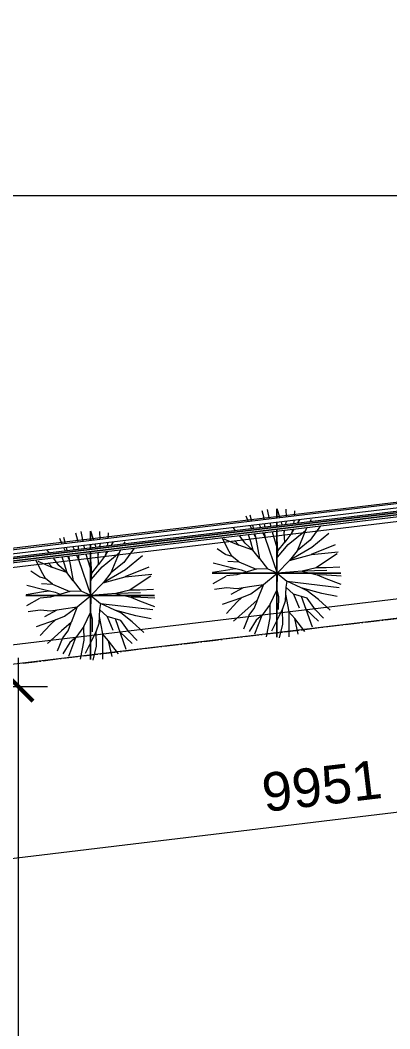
# Model space of a CAD drawing. Header units: millimetres. Extents: x -20215 to 101892, y -17414 to 45470.
# Drawn here: x 43019 to 46850, y 11275 to 21738 of the extents above; entities that cross this region are included whole.
import ezdxf

# ---------------------------------------------------------------- set-up
doc = ezdxf.new("R2010")
doc.units = ezdxf.units.MM
doc.linetypes.add('Grid Line', pattern=[4.2, 3, -0.6, 0, -0.6])
for name, color, linetype, lineweight in [('DIM', 1, 'Continuous', 5), ('G-ANNO-SYMB', 111, 'Continuous', 5), ('G-IMPT', 8, 'Continuous', 5), ('L-SITE', 91, 'Continuous', 5), ('NET THAY 1', 41, 'Continuous', 5), ('NET THAY 2', 55, 'Continuous', 5), ('NET-THAY', 2, 'Continuous', 9), ('TRUC', 225, 'Continuous', 5)]:
    doc.layers.add(name, color=color, linetype=linetype, lineweight=lineweight)
doc.styles.add('TA1', font='arial_0.ttf')
doc.dimstyles.new('D_200_KTx2', dxfattribs={"dimtxt": 400, "dimasz": 300, "dimexe": 300, "dimexo": 300, "dimgap": 160, "dimtad": 1, "dimdec": 0, "dimzin": 9, "dimtxsty": 'TA1', "dimblk": 'ARCHTICK', "dimcen": 1, "dimdle": 300, "dimclrd": 256, "dimclre": 256, "dimclrt": 7, "dimadec": 0, "dimazin": 0, "dimtfac": 1, "dimtdec": 0, "dimtix": 1, "dimtmove": 1, "dimatfit": 3, "dimldrblk": 'ARCHTICK', "dimfxl": 0, "dimtolj": 1, "dimtzin": 0, "dimlwd": -1, "dimlwe": -1, "dimarcsym": 0})

# ---------------------------------------------------------------- blocks, each defined once
blk = doc.blocks.new('Railing - NBS_RailInfillPnl_Post-1648199-MẶT BẰNG TẦNG 4')
at = {"layer": 'NET THAY 2'}
for p, q in [((-13, -5), (-13, 5)), ((13, 5), (13, -5))]:
    blk.add_line(p, q, dxfattribs=at)
blk = doc.blocks.new('Railing - Railing-1506754-MẶT BẰNG TẦNG 4')
at = {"layer": 'NET THAY 1'}
for p, q in [((41001, 15878), (58462, 17970)), ((41001, 15938), (47388, 16703))]:
    blk.add_line(p, q, dxfattribs=at)
at = {"rotation": 276.832148128772}
for p in [(46673, 16588), (44713, 16353)]:
    blk.add_blockref('Railing - NBS_RailInfillPnl_Post-1648199-MẶT BẰNG TẦNG 4', p, dxfattribs=at)
blk = doc.blocks.new('Top Rail Type - Top Rail_Internal_-1506755-MẶT BẰNG TẦNG 4')
at = {"layer": 'NET THAY 1'}
for p, q in [((41001, 15919), (58417, 18005)), ((41001, 15897), (58441, 17987))]:
    blk.add_line(p, q, dxfattribs=at)
blk = doc.blocks.new('Top Rail Type - Top Rail_Internal_-V6-MẶT BẰNG TẦNG 4')
at = {"layer": 'NET THAY 1'}
for p, q in [((58417, 18005), (41001, 15919)), ((58441, 17987), (41001, 15897))]:
    blk.add_line(p, q, dxfattribs=at)
blk = doc.blocks.new('Handrail Type - Handrail_Internal_-V7-MẶT BẰNG TẦNG 4')
at = {"layer": 'NET THAY 1'}
for p, q in [((58315, 18086), (41001, 16011)), ((58362, 18049), (41001, 15968))]:
    blk.add_line(p, q, dxfattribs=at)
blk = doc.blocks.new('CAY XANH 1 - new block_dwg_110_植栽_中_高木 - 落葉1_φ4000_H5500-1445069-IDEA-4th Storey - Detail-V106-MẶT BẰNG TẦNG 4')
at = {"layer": 'G-IMPT'}
for p, q in [((-306, 1976), (-243, 1670)), ((-5, 2000), (87, 1709)), ((294, 1734), (285, 1980)), ((541, 1934), (530, 1763)), ((-883, 1593), (-958, 1760)), ((-838, 1808), (-788, 1605)), ((-615, 1645), (-606, 1626)), ((-10, 1480), (-10, 1571)), ((125, 1587), (153, 1500)), ((277, 1515), (297, 1607)), ((642, 1558), (706, 1656)), ((796, 1795), (813, 1820)), ((1033, 1605), (1065, 1665)), ((-1289, 1327), (-1355, 1409)), ((-791, 1387), (-829, 1472)), ((-757, 1481), (-736, 1393)), ((-553, 1505), (-515, 1420)), ((-383, 1255), (-379, 1110)), ((-217, 1546), (-199, 1458)), ((879, 1317), (625, 696)), ((-667, 1111), (-714, 1216)), ((-1850, 759), (-1578, 578)), ((1796, 880), (1057, 580)), ((-1570, 578), (-1398, 529)), ((1855, 599), (1188, 159)), ((-2000, 33), (-1462, 119)), ((-1453, 121), (-1278, 144)), ((-1975, -315), (-1571, -88)), ((1923, -449), (303, -262)), ((1984, -88), (1545, -58)), ((-1423, -653), (-1041, -445)), ((1097, -1672), (762, -724)), ((1278, -1483), (902, -1122)), ((-1024, -1718), (-864, -1308)), ((855, -1808), (552, -1405))]:
    blk.add_line(p, q, dxfattribs=at)
at = {"layer": 'G-IMPT', "flags": 128}
for points in [[(-472, 1941), (-408, 1715), (-403, 1651)], [(521, 1634), (518, 1586), (511, 1543)], [(-393, 1525), (-389, 1474), (-388, 1435)], [(-154, 1283), (30, 691), (242, 956)], [(1939, 182), (1516, 167), (1206, 162), (773, 64), (0, 0), (-10, 303), (30, 691), (-10, 1257), (-10, 1300)], [(1346, 1463), (1021, 1024), (625, 696), (384, 396), (0, 0), (305, -251), (268, -432)], [(10, 497), (348, 890), (879, 1317), (930, 1413)], [(207, 1326), (224, 1272), (237, 1330)], [(459, 1252), (242, 956), (224, 1272)], [(478, 1357), (459, 1252), (526, 1364)], [(-1522, 376), (-1182, 348), (-1399, 530), (-1482, 672), (-1685, 1077)], [(-1640, 1059), (-1182, 862), (-1319, 1008)], [(-891, 1195), (-819, 978), (-743, 713), (-1182, 862)], [(-693, 1218), (-670, 1129), (-546, 458), (-743, 713), (-989, 932), (-1147, 1149), (-1157, 1163)], [(-440, 1249), (-379, 1110), (0, 0), (-295, 133)], [(1602, 1227), (1074, 790), (384, 396), (1064, 582), (1374, 607), (1887, 662)], [(-1974, 319), (-1451, 187), (-1104, 101), (-945, 37)], [(-1182, 348), (-645, 125), (-1245, -52), (-1564, -80)], [(-546, 458), (-295, 133), (-645, 125)], [(-1683, -957), (-1092, -755), (-807, -637), (-423, -352), (0, 0), (-5, -527)], [(1538, 78), (773, 64), (1241, -50)], [(1865, -721), (1389, -632), (743, -453), (305, -251)], [(1534, -57), (1241, -50), (1512, -168), (1971, -338)], [(-1938, -494), (-1560, -440), (-1235, -475), (-846, -416), (-423, -352), (-610, -834), (-905, -1095), (-1342, -1483)], [(-217, -960), (-5, -527), (44, -720), (39, -1126)], [(508, -651), (268, -432), (248, -870), (165, -1101)], [(1640, -1145), (1284, -817), (935, -541), (743, -453)], [(-1567, -1243), (-1244, -895), (-1077, -745)], [(-867, -1310), (-703, -1095), (-608, -832)], [(258, -651), (365, -1191), (365, -1967)], [(1438, -1391), (1191, -1135), (931, -773), (508, -651), (685, -1070)], [(-321, -1974), (-207, -1385), (-217, -960), (-458, -1297)], [(76, -1999), (175, -1573), (165, -1101), (52, -1342), (-170, -1795)], [(659, -1888), (552, -1405), (365, -1191)], [(-682, -1880), (-458, -1297), (-645, -1459), (-866, -1803)]]:
    blk.add_lwpolyline(points, dxfattribs=at)
blk = doc.blocks.new('CAY XANH 1 - new block_dwg-V107-MẶT BẰNG TẦNG 4')
at = {"xscale": 0.5, "yscale": 0.5, "zscale": 0.5}
blk.add_blockref('CAY XANH 1 - new block_dwg_110_植栽_中_高木 - 落葉1_φ4000_H5500-1445069-IDEA-4th Storey - Detail-V106-MẶT BẰNG TẦNG 4', (-494874, 495980), dxfattribs=at)
blk = doc.blocks.new('CAY XANH 1 - CAY XANH_dwg-1404436-MẶT BẰNG TẦNG 4')
at = {"layer": 'G-IMPT'}
for p, q in [((28746.5, 0), (28733, 0)), ((28788.3, 0), (28770.7, 0)), ((28931.4, 0), (28921.9, 0)), ((29155.3, 0), (29164.1, 0))]:
    blk.add_line(p, q, dxfattribs=at)
at = {"layer": 'G-IMPT', "flags": 128}
for points in [[(28694.1, 0), (28684.6, 0), (28661.3, 0), (28659.4, 0), (28644, 0), (28634.5, 0), (28611.2, 0), (28603.7, 0), (28594.2, 0), (28603.7, 0), (28609.6, 0), (28592.2, 0), (28570.9, 0), (28578.4, 0), (28603.7, 0), (28662, 0), (28642.6, 0), (28600.1, 0), (28579.1, 0), (28609.9, 0), (28604, 0), (28575.2, 0), (28563.7, 0), (28584.7, 0), (28609.9, 0), (28613.8, 0), (28600.1, 0), (28611.8, 0), (28638.7, 0), (28677.6, 0), (28708.4, 0), (28713.9, 0), (28725.7, 0), (28715.9, 0), (28712.3, 0), (28702.5, 0), (28691, 0), (28706.4, 0), (28731.3, 0), (28735.2, 0), (28750.6, 0), (28756.5, 0), (28781.4, 0), (28806.3, 0), (28821.7, 0), (28833.5, 0), (28837.1, 0), (28862.3, 0), (28883.3, 0), (28898.7, 0), (28916, 0), (28931.4, 0)], [(28647.5, 0), (28660.7, 0), (28678.3, 0), (28673.9, 0), (28669.5, 0), (28647.5, 0)], [(29039.2, 0), (29014.3, 0), (28989.4, 0), (28974, 0), (28975.7, 0), (28958.6, 0), (28943.2, 0), (28925.9, 0), (28918, 0), (28931.4, 0), (28920, 0), (28895.1, 0), (28877.7, 0), (28821.5, 0), (28814, 0), (28794.6, 0), (28769.7, 0), (28707.5, 0), (28715.4, 0), (28722.9, 0), (28717.3, 0), (28707.5, 0), (28702, 0), (28694.1, 0)], [(28752.4, 0), (28737, 0), (28715.7, 0)], [(28715.7, 0), (28725.2, 0), (28721.6, 0), (28735, 0), (28740.6, 0), (28746.5, 0), (28765.8, 0), (28752.4, 0)], [(28733, 0), (28738.9, 0), (28756, 0), (28765.8, 0), (28771.4, 0), (28775.3, 0), (28781.2, 0), (28788.7, 0), (28792.7, 0), (28732.7, 0)], [(28732.7, 0), (28740.3, 0), (28815.9, 0), (28825.4, 0), (28881.6, 0), (28895.1, 0), (28898.7, 0), (28889.2, 0), (28895.1, 0), (28904.6, 0), (28921.9, 0), (28927.8, 0)], [(28763.8, 0), (28748.4, 0), (28746.5, 0)], [(28785.1, 0), (28788.7, 0), (28790.7, 0), (28785.1, 0), (28763.8, 0)], [(28770.7, 0), (28768.5, 0), (28779.5, 0), (28788.3, 0)], [(28817.6, 0), (28796.6, 0), (28785.1, 0)], [(28921.9, 0), (28908.5, 0), (28910.5, 0), (28893.1, 0), (28898.7, 0), (28893.1, 0), (28867.9, 0), (28812, 0)], [(28812, 0), (28823.5, 0), (28817.6, 0)], [(28927.8, 0), (28939.3, 0), (28941.3, 0), (28946.8, 0), (28956.7, 0), (28933.4, 0), (28921.9, 0), (28931.4, 0), (28946.8, 0), (28962.2, 0), (28970.1, 0), (28981.6, 0), (28995, 0)], [(29091.3, 0), (29110.6, 0), (29116.2, 0), (29106.7, 0), (29089.3, 0), (29081.8, 0), (29072, 0), (29058.5, 0), (29037.2, 0), (29033.6, 0), (29018.2, 0), (29008.4, 0), (29002.8, 0), (28997, 0), (28983.5, 0), (28966.2, 0), (28958.6, 0), (28956.7, 0), (28939.3, 0), (28921.9, 0)], [(28921.9, 0), (28931.4, 0), (28933.4, 0), (28943.2, 0), (28956.7, 0), (28954.7, 0), (28958.6, 0), (28975.7, 0), (28981.6, 0), (28987.5, 0), (29004.8, 0), (29037.2, 0), (29047.1, 0), (29053, 0), (29041.2, 0), (29043.1, 0), (29051, 0), (29068.4, 0)], [(28995, 0), (29010.4, 0), (29025.8, 0), (29020.2, 0), (29006.5, 0)], [(29006.5, 0), (29025.8, 0), (29029.7, 0), (29018.2, 0), (29025.8, 0), (29045.1, 0), (29053, 0), (29062.5, 0), (29070, 0), (29083.8, 0), (29108.7, 0), (29114.5, 0)], [(29312.7, 0), (29293.4, 0), (29302.9, 0), (29316.3, 0), (29320.3, 0), (29302.9, 0), (29285.5, 0), (29262.6, 0), (29270.1, 0), (29304.9, 0), (29312.7, 0), (29304.9, 0), (29297.3, 0), (29281.9, 0), (29327.3, 0), (29348.6, 0), (29330.1, 0), (29343.5, 0), (29390.9, 0), (29381.4, 0), (29362, 0), (29366, 0), (29373.5, 0), (29352.5, 0), (29344.7, 0), (29331.2, 0), (29311.9, 0), (29298.5, 0), (29229.9, 0), (29212.5, 0), (29205, 0), (29176.1, 0), (29168.3, 0), (29150.9, 0), (29145.3, 0), (29160.7, 0), (29174.2, 0), (29170.2, 0), (29152.9, 0), (29145.3, 0), (29102.8, 0), (29106.7, 0), (29070, 0), (29043.1, 0), (29037.2, 0)], [(29037.2, 0), (29058.5, 0), (29072, 0), (29087.4, 0), (29099.2, 0), (29089.3, 0), (29075.9, 0), (29068.4, 0), (29104.7, 0), (29116.2, 0)], [(29116.2, 0), (29091.3, 0), (29083.8, 0), (29070, 0), (29049, 0), (29039.2, 0)], [(29068.4, 0), (29056.6, 0), (29060.5, 0), (29112.3, 0), (29147, 0), (29158.4, 0), (29135.5, 0), (29131.6, 0), (29147, 0), (29162.4, 0), (29169.9, 0), (29187.3, 0), (29195.1, 0), (29222, 0), (29233.5, 0), (29256.7, 0), (29210.9, 0), (29220.4, 0), (29208.6, 0), (29224, 0), (29237.7, 0), (29247.2, 0), (29260.6, 0), (29268.5, 0), (29283.9, 0), (29299.3, 0), (29312.7, 0)], [(29114.5, 0), (29100.8, 0), (29091.3, 0)], [(29160.7, 0), (29147, 0), (29133.5, 0), (29139.4, 0), (29162.4, 0), (29170.2, 0), (29154.8, 0)], [(29164.1, 0), (29172.9, 0), (29179.5, 0), (29192.7, 0), (29186.1, 0), (29150.9, 0), (29144.3, 0), (29137.8, 0), (29144.3, 0), (29155.3, 0)], [(29154.8, 0), (29162.4, 0), (29181.7, 0), (29191.5, 0), (29185.6, 0), (29212.5, 0), (29224, 0), (29205, 0), (29199.1, 0), (29177.8, 0), (29179.7, 0)], [(29179.7, 0), (29174.2, 0), (29160.7, 0)], [(29221.3, 0), (29199.3, 0), (29186.1, 0), (29199.3, 0)], [(29199.3, 0), (29210.3, 0), (29230.1, 0), (29241.1, 0), (29283.4, 0), (29301, 0), (29296.6, 0), (29238.9, 0), (29241.1, 0), (29225.7, 0), (29221.3, 0)]]:
    blk.add_lwpolyline(points, dxfattribs=at)
for points in [[(28645.7, 0), (28641.3, 0), (28706.9, 0), (28676.5, 0), (28672.1, 0), (28685.3, 0), (28676.5, 0)], [(28690.8, 0), (28669.5, 0), (28662, 0), (28675.4, 0), (28681, 0), (28698.3, 0), (28700.3, 0)], [(28737.7, 0), (28750.9, 0), (28759.7, 0), (28755.3, 0), (28737.7, 0), (28711.3, 0), (28700.3, 0), (28698.1, 0), (28715.7, 0), (28717.9, 0), (28722.3, 0), (28739.9, 0)], [(28785.9, 0), (28783.7, 0), (28768.3, 0), (28757.3, 0), (28752.9, 0), (28748.5, 0), (28768.3, 0), (28777.1, 0)], [(28904.6, 0), (28915.6, 0), (28871.6, 0), (28805.9, 0), (28810.3, 0), (28803.7, 0), (28873.8, 0), (28882.6, 0)], [(28871.6, 0), (28858.4, 0), (28851.8, 0), (28862.8, 0)], [(28898, 0), (28909, 0), (28928.8, 0), (28931, 0), (28935.4, 0), (28942, 0), (28931, 0), (28909, 0), (28880.4, 0)], [(28926.6, 0), (28942, 0), (28957.4, 0), (28950.8, 0), (28975, 0), (28957.4, 0), (28948.6, 0), (28915.6, 0)], [(28970.6, 0), (28975, 0), (28957.4, 0), (28942, 0), (28955.2, 0), (28950.8, 0)], [(29036.6, 0), (29043.2, 0), (29045.4, 0), (29025.6, 0), (29023.4, 0)], [(29118, 0), (29115.8, 0), (29135.6, 0), (29140, 0), (29129, 0)], [(29157.5, 0), (29161.9, 0), (29190.5, 0), (29194.9, 0), (29192.7, 0), (29205.9, 0), (29225.7, 0), (29219.1, 0), (29205.9, 0), (29203.7, 0), (29192.7, 0), (29164.1, 0)], [(29287, 0), (29239.4, 0), (29231.8, 0), (29294.6, 0), (29300.5, 0), (29319.8, 0), (29304.4, 0)]]:
    blk.add_lwpolyline(points, close=True, dxfattribs=at)
blk = doc.blocks.new('CAY XANH 1 - CAY XANH_dwg-V108-MẶT BẰNG TẦNG 4')
at = {"layer": 'G-IMPT'}
for p, q in [((0, -28650), (0, -28680.9)), ((0, -28746.5), (0, -28733)), ((0, -28788.3), (0, -28770.7)), ((0, -28931.4), (0, -28921.9)), ((0, -29155.3), (0, -29164.1))]:
    blk.add_line(p, q, dxfattribs=at)
at = {"layer": 'G-IMPT', "flags": 128}
for points in [[(0, -28623.5), (0, -28600.1), (0, -28579.1), (0, -28609.9), (0, -28604), (0, -28575.2), (0, -28563.7), (0, -28584.7), (0, -28609.9), (0, -28613.8), (0, -28600.1), (0, -28611.8), (0, -28623.5)], [(0, -28623.5), (0, -28611.2), (0, -28603.7), (0, -28594.2), (0, -28603.7), (0, -28609.6), (0, -28592.2), (0, -28570.9), (0, -28578.4), (0, -28603.7), (0, -28623.5)], [(0, -28680.9), (0, -28661.3), (0, -28659.4), (0, -28650)], [(0, -28650), (0, -28662), (0, -28650)], [(0, -28650), (0, -28677.6), (0, -28680.9)], [(0, -28680.9), (0, -28676.5), (0, -28650)], [(0, -28650), (0, -28660.7), (0, -28678.3), (0, -28673.9), (0, -28669.5), (0, -28650)], [(0, -28680.9), (0, -28669.5), (0, -28662), (0, -28675.4), (0, -28680.9)], [(0, -28680.9), (0, -28676.5), (0, -28672.1), (0, -28680.9)], [(0, -29039.2), (0, -29014.3), (0, -28989.4), (0, -28974), (0, -28975.7), (0, -28958.6), (0, -28943.2), (0, -28925.9), (0, -28918), (0, -28931.4), (0, -28920), (0, -28895.1), (0, -28877.7), (0, -28821.5), (0, -28814), (0, -28794.6), (0, -28769.7), (0, -28707.5), (0, -28715.4), (0, -28722.9), (0, -28717.3), (0, -28707.5), (0, -28702), (0, -28694.1)], [(0, -28694.7), (0, -28708.4), (0, -28713.9), (0, -28725.7), (0, -28715.9), (0, -28712.3), (0, -28702.5), (0, -28694.7)], [(0, -28694.7), (0, -28706.4), (0, -28731.3), (0, -28735.2), (0, -28750.6), (0, -28756.5), (0, -28781.4), (0, -28806.3), (0, -28821.7), (0, -28833.5), (0, -28837.1), (0, -28862.3), (0, -28883.3), (0, -28898.7), (0, -28916), (0, -28931.4)], [(0, -28694.7), (0, -28706.9), (0, -28694.7)], [(0, -28694.7), (0, -28698.3), (0, -28700.3), (0, -28694.7)], [(0, -28752.4), (0, -28737), (0, -28715.7)], [(0, -28715.7), (0, -28725.2), (0, -28721.6), (0, -28735), (0, -28740.6), (0, -28746.5), (0, -28765.8), (0, -28752.4)], [(0, -28733), (0, -28738.9), (0, -28756), (0, -28765.8), (0, -28771.4), (0, -28775.3), (0, -28781.2), (0, -28788.7), (0, -28792.7), (0, -28732.7)], [(0, -28732.7), (0, -28740.3), (0, -28815.9), (0, -28825.4), (0, -28881.6), (0, -28895.1), (0, -28898.7), (0, -28889.2), (0, -28895.1), (0, -28904.6), (0, -28921.9), (0, -28927.8)], [(0, -28763.8), (0, -28748.4), (0, -28746.5)], [(0, -28785.1), (0, -28788.7), (0, -28790.7), (0, -28785.1), (0, -28763.8)], [(0, -28770.7), (0, -28768.5), (0, -28779.5), (0, -28788.3)], [(0, -28817.6), (0, -28796.6), (0, -28785.1)], [(0, -28921.9), (0, -28908.5), (0, -28910.5), (0, -28893.1), (0, -28898.7), (0, -28893.1), (0, -28867.9), (0, -28812)], [(0, -28812), (0, -28823.5), (0, -28817.6)], [(0, -28927.8), (0, -28939.3), (0, -28941.3), (0, -28946.8), (0, -28956.7), (0, -28933.4), (0, -28921.9), (0, -28931.4), (0, -28946.8), (0, -28962.2), (0, -28970.1), (0, -28981.6), (0, -28995)], [(0, -29091.3), (0, -29110.6), (0, -29116.2), (0, -29106.7), (0, -29089.3), (0, -29081.8), (0, -29072), (0, -29058.5), (0, -29037.2), (0, -29033.6), (0, -29018.2), (0, -29008.4), (0, -29002.8), (0, -28997), (0, -28983.5), (0, -28966.2), (0, -28958.6), (0, -28956.7), (0, -28939.3), (0, -28921.9)], [(0, -28921.9), (0, -28931.4), (0, -28933.4), (0, -28943.2), (0, -28956.7), (0, -28954.7), (0, -28958.6), (0, -28975.7), (0, -28981.6), (0, -28987.5), (0, -29004.8), (0, -29037.2), (0, -29047.1), (0, -29053), (0, -29041.2), (0, -29043.1), (0, -29051), (0, -29068.4)], [(0, -28995), (0, -29010.4), (0, -29025.8), (0, -29020.2), (0, -29006.5)], [(0, -29006.5), (0, -29025.8), (0, -29029.7), (0, -29018.2), (0, -29025.8), (0, -29045.1), (0, -29053), (0, -29062.5), (0, -29070), (0, -29083.8), (0, -29108.7), (0, -29114.5)], [(0, -29312.7), (0, -29293.4), (0, -29302.9), (0, -29316.3), (0, -29320.3), (0, -29302.9), (0, -29285.5), (0, -29262.6), (0, -29270.1), (0, -29304.9), (0, -29312.7), (0, -29304.9), (0, -29297.3), (0, -29281.9), (0, -29327.3), (0, -29348.6), (0, -29330.1), (0, -29343.5), (0, -29390.9), (0, -29381.4), (0, -29362), (0, -29366), (0, -29373.5), (0, -29352.5), (0, -29344.7), (0, -29331.2), (0, -29311.9), (0, -29298.5), (0, -29229.9), (0, -29212.5), (0, -29205), (0, -29176.1), (0, -29168.3), (0, -29150.9), (0, -29145.3), (0, -29160.7), (0, -29174.2), (0, -29170.2), (0, -29152.9), (0, -29145.3), (0, -29102.8), (0, -29106.7), (0, -29070), (0, -29043.1), (0, -29037.2)], [(0, -29037.2), (0, -29058.5), (0, -29072), (0, -29087.4), (0, -29099.2), (0, -29089.3), (0, -29075.9), (0, -29068.4), (0, -29104.7), (0, -29116.2)], [(0, -29116.2), (0, -29091.3), (0, -29083.8), (0, -29070), (0, -29049), (0, -29039.2)], [(0, -29068.4), (0, -29056.6), (0, -29060.5), (0, -29112.3), (0, -29147), (0, -29158.4), (0, -29135.5), (0, -29131.6), (0, -29147), (0, -29162.4), (0, -29169.9), (0, -29187.3), (0, -29195.1), (0, -29222), (0, -29233.5), (0, -29256.7), (0, -29210.9), (0, -29220.4), (0, -29208.6), (0, -29224), (0, -29237.7), (0, -29247.2), (0, -29260.6), (0, -29268.5), (0, -29283.9), (0, -29299.3), (0, -29312.7)], [(0, -29114.5), (0, -29100.8), (0, -29091.3)], [(0, -29160.7), (0, -29147), (0, -29133.5), (0, -29139.4), (0, -29162.4), (0, -29170.2), (0, -29154.8)], [(0, -29164.1), (0, -29172.9), (0, -29179.5), (0, -29192.7), (0, -29186.1), (0, -29150.9), (0, -29144.3), (0, -29137.8), (0, -29144.3), (0, -29155.3)], [(0, -29154.8), (0, -29162.4), (0, -29181.7), (0, -29191.5), (0, -29185.6), (0, -29212.5), (0, -29224), (0, -29205), (0, -29199.1), (0, -29177.8), (0, -29179.7)], [(0, -29179.7), (0, -29174.2), (0, -29160.7)], [(0, -29221.3), (0, -29199.3), (0, -29186.1), (0, -29199.3)], [(0, -29199.3), (0, -29210.3), (0, -29230.1), (0, -29241.1), (0, -29283.4), (0, -29301), (0, -29296.6), (0, -29238.9), (0, -29241.1), (0, -29225.7), (0, -29221.3)]]:
    blk.add_lwpolyline(points, dxfattribs=at)
for points in [[(0, -28737.7), (0, -28750.9), (0, -28759.7), (0, -28755.3), (0, -28737.7), (0, -28711.3), (0, -28700.3), (0, -28698.1), (0, -28715.7), (0, -28717.9), (0, -28722.3), (0, -28739.9)], [(0, -28785.9), (0, -28783.7), (0, -28768.3), (0, -28757.3), (0, -28752.9), (0, -28748.5), (0, -28768.3), (0, -28777.1)], [(0, -28904.6), (0, -28915.6), (0, -28871.6), (0, -28805.9), (0, -28810.3), (0, -28803.7), (0, -28873.8), (0, -28882.6)], [(0, -28871.6), (0, -28858.4), (0, -28851.8), (0, -28862.8)], [(0, -28898), (0, -28909), (0, -28928.8), (0, -28931), (0, -28935.4), (0, -28942), (0, -28931), (0, -28909), (0, -28880.4)], [(0, -28926.6), (0, -28942), (0, -28957.4), (0, -28950.8), (0, -28975), (0, -28957.4), (0, -28948.6), (0, -28915.6)], [(0, -28970.6), (0, -28975), (0, -28957.4), (0, -28942), (0, -28955.2), (0, -28950.8)], [(0, -29036.6), (0, -29043.2), (0, -29045.4), (0, -29025.6), (0, -29023.4)], [(0, -29118), (0, -29115.8), (0, -29135.6), (0, -29140), (0, -29129)], [(0, -29157.5), (0, -29161.9), (0, -29190.5), (0, -29194.9), (0, -29192.7), (0, -29205.9), (0, -29225.7), (0, -29219.1), (0, -29205.9), (0, -29203.7), (0, -29192.7), (0, -29164.1)], [(0, -29287), (0, -29239.4), (0, -29231.8), (0, -29294.6), (0, -29300.5), (0, -29319.8), (0, -29304.4)]]:
    blk.add_lwpolyline(points, close=True, dxfattribs=at)
blk = doc.blocks.new('CAY XANH 1 - CAY XANH 1-V109-MẶT BẰNG TẦNG 4')
for name, p, xscale, yscale, zscale in [('CAY XANH 1 - new block_dwg-V107-MẶT BẰNG TẦNG 4', (331763, -332504), 0.6703958691910499, 0.6703958691910499, 0.6703958691910499), ('CAY XANH 1 - CAY XANH_dwg-V108-MẶT BẰNG TẦNG 4', (0, 46610), 1.608504446305672, 1.608504446305672, 1.608504446305672), ('CAY XANH 1 - CAY XANH_dwg-1404436-MẶT BẰNG TẦNG 4', (-46721, 0), 1.612196637345681, 1.612196637345681, 1.612196637345681)]:
    blk.add_blockref(name, p, dxfattribs=dict(xscale=xscale, yscale=yscale, zscale=zscale))
blk = doc.blocks.new('CAY XANH 1 - new block_dwg_110_植栽_中_高木 - 落葉1_φ4000_H5500-1445069-IDEA-4th Storey - Detail-V110-MẶT BẰNG TẦNG 4')
at = {"layer": 'G-IMPT'}
for p, q in [((-306, 1976), (-243, 1670)), ((-5, 2000), (86, 1710)), ((294, 1734), (285, 1980)), ((541, 1934), (530, 1763)), ((-883, 1593), (-958, 1760)), ((-838, 1808), (-788, 1605)), ((-615, 1645), (-606, 1627)), ((-10, 1481), (-10, 1571)), ((125, 1587), (153, 1500)), ((277, 1515), (297, 1607)), ((642, 1559), (706, 1656)), ((797, 1795), (813, 1820)), ((1033, 1606), (1065, 1665)), ((-1290, 1327), (-1356, 1409)), ((-791, 1387), (-829, 1472)), ((-757, 1481), (-736, 1394)), ((-553, 1506), (-516, 1420)), ((-383, 1256), (-379, 1110)), ((-217, 1546), (-199, 1458)), ((879, 1317), (625, 696)), ((-667, 1111), (-714, 1216)), ((-1850, 759), (-1578, 578)), ((1796, 880), (1057, 580)), ((-1570, 578), (-1398, 529)), ((1855, 599), (1188, 159)), ((-2000, 33), (-1462, 119)), ((-1453, 121), (-1278, 144)), ((-1975, -315), (-1571, -88)), ((1923, -449), (303, -262)), ((1984, -88), (1545, -58)), ((-1423, -653), (-1041, -445)), ((1097, -1672), (762, -724)), ((1278, -1483), (902, -1122)), ((-1024, -1718), (-864, -1308)), ((855, -1808), (552, -1405))]:
    blk.add_line(p, q, dxfattribs=at)
at = {"layer": 'G-IMPT', "flags": 128}
for points in [[(-472, 1941), (-408, 1715), (-403, 1651)], [(521, 1634), (518, 1586), (511, 1543)], [(-440, 1249), (-379, 1110), (0, 0), (-295, 133)], [(-393, 1525), (-389, 1474), (-388, 1435)], [(-154, 1283), (30, 691), (242, 956)], [(1939, 182), (1516, 167), (1206, 162), (773, 64), (0, 0), (-10, 303), (30, 691), (-10, 1257), (-10, 1300)], [(1346, 1463), (1021, 1024), (625, 696), (384, 396), (0, 0), (305, -251), (268, -432)], [(10, 497), (348, 890), (879, 1317), (930, 1413)], [(207, 1326), (224, 1272), (237, 1330)], [(459, 1252), (242, 956), (224, 1272)], [(478, 1359), (459, 1252), (526, 1364)], [(-1522, 376), (-1182, 348), (-1399, 530), (-1482, 672), (-1685, 1077)], [(-1640, 1059), (-1182, 862), (-1319, 1008)], [(-891, 1195), (-819, 978), (-743, 713), (-1182, 862)], [(-693, 1218), (-670, 1129), (-546, 458), (-743, 713), (-989, 932), (-1147, 1149), (-1158, 1163)], [(1602, 1227), (1074, 790), (384, 396), (1064, 582), (1374, 607), (1887, 662)], [(-1974, 319), (-1451, 187), (-1104, 101), (-945, 37)], [(-1182, 348), (-645, 125), (-1245, -52), (-1564, -80)], [(-546, 458), (-295, 133), (-645, 125)], [(-1683, -957), (-1092, -755), (-807, -637), (-423, -352), (0, 0), (-5, -527)], [(1538, 78), (773, 64), (1241, -50)], [(1865, -721), (1389, -632), (743, -453), (305, -251)], [(1534, -57), (1241, -50), (1512, -168), (1971, -338)], [(-1938, -494), (-1560, -440), (-1235, -475), (-846, -416), (-423, -352), (-610, -834), (-905, -1095), (-1342, -1483)], [(-217, -960), (-5, -527), (44, -720), (39, -1126)], [(508, -651), (268, -432), (248, -870), (165, -1101)], [(1640, -1145), (1284, -817), (935, -541), (743, -453)], [(-1567, -1243), (-1244, -895), (-1077, -745)], [(-867, -1310), (-703, -1095), (-608, -832)], [(258, -651), (365, -1191), (365, -1967)], [(1438, -1391), (1191, -1135), (931, -773), (508, -651), (685, -1070)], [(-321, -1974), (-207, -1385), (-217, -960), (-458, -1297)], [(76, -1999), (175, -1573), (165, -1101), (52, -1342), (-170, -1795)], [(659, -1888), (552, -1405), (365, -1191)], [(-682, -1880), (-458, -1297), (-645, -1459), (-866, -1803)]]:
    blk.add_lwpolyline(points, dxfattribs=at)
blk = doc.blocks.new('CAY XANH 1 - new block_dwg-V111-MẶT BẰNG TẦNG 4')
at = {"xscale": 0.5, "yscale": 0.5, "zscale": 0.5}
blk.add_blockref('CAY XANH 1 - new block_dwg_110_植栽_中_高木 - 落葉1_φ4000_H5500-1445069-IDEA-4th Storey - Detail-V110-MẶT BẰNG TẦNG 4', (-494874, 495980), dxfattribs=at)
blk = doc.blocks.new('CAY XANH 1 - CAY XANH_dwg-V112-MẶT BẰNG TẦNG 4')
at = {"layer": 'G-IMPT'}
for p, q in [((0, -28650), (0, -28680.8)), ((0, -28746.5), (0, -28733)), ((0, -28788.3), (0, -28770.7)), ((0, -28931.4), (0, -28921.9)), ((0, -29155.3), (0, -29164.1))]:
    blk.add_line(p, q, dxfattribs=at)
at = {"layer": 'G-IMPT', "flags": 128}
for points in [[(0, -28623.5), (0, -28600.1), (0, -28579.1), (0, -28609.9), (0, -28604), (0, -28575.2), (0, -28563.7), (0, -28584.7), (0, -28609.9), (0, -28613.8), (0, -28600.1), (0, -28611.8), (0, -28623.5)], [(0, -28623.5), (0, -28611.2), (0, -28603.7), (0, -28594.2), (0, -28603.7), (0, -28609.6), (0, -28592.2), (0, -28570.9), (0, -28578.4), (0, -28603.7), (0, -28623.5)], [(0, -28680.8), (0, -28661.3), (0, -28659.4), (0, -28650)], [(0, -28650), (0, -28662), (0, -28650)], [(0, -28650), (0, -28677.6), (0, -28680.8)], [(0, -28680.8), (0, -28676.5), (0, -28650)], [(0, -28650), (0, -28660.7), (0, -28678.3), (0, -28673.9), (0, -28669.5), (0, -28650)], [(0, -28680.8), (0, -28669.5), (0, -28662), (0, -28675.4), (0, -28680.8)], [(0, -28680.8), (0, -28676.5), (0, -28672.1), (0, -28680.8)], [(0, -28694.3), (0, -28708.4), (0, -28713.9), (0, -28725.7), (0, -28715.9), (0, -28712.3), (0, -28702.5), (0, -28694.3)], [(0, -28694.3), (0, -28706.4), (0, -28731.3), (0, -28735.2), (0, -28750.6), (0, -28756.5), (0, -28781.4), (0, -28806.3), (0, -28821.7), (0, -28833.5), (0, -28837.1), (0, -28862.3), (0, -28883.3), (0, -28898.7), (0, -28916), (0, -28931.4)], [(0, -29039.2), (0, -29014.3), (0, -28989.4), (0, -28974), (0, -28975.7), (0, -28958.6), (0, -28943.2), (0, -28925.9), (0, -28918), (0, -28931.4), (0, -28920), (0, -28895.1), (0, -28877.7), (0, -28821.5), (0, -28814), (0, -28794.6), (0, -28769.7), (0, -28707.5), (0, -28715.4), (0, -28722.9), (0, -28717.3), (0, -28707.5), (0, -28702), (0, -28694.3)], [(0, -28694.3), (0, -28706.9), (0, -28694.3)], [(0, -28694.3), (0, -28698.3), (0, -28700.3), (0, -28694.3)], [(0, -28752.4), (0, -28737), (0, -28715.7)], [(0, -28715.7), (0, -28725.2), (0, -28721.6), (0, -28735), (0, -28740.6), (0, -28746.5), (0, -28765.8), (0, -28752.4)], [(0, -28733), (0, -28738.9), (0, -28756), (0, -28765.8), (0, -28771.4), (0, -28775.3), (0, -28781.2), (0, -28788.7), (0, -28792.7), (0, -28732.7)], [(0, -28732.7), (0, -28740.3), (0, -28815.9), (0, -28825.4), (0, -28881.6), (0, -28895.1), (0, -28898.7), (0, -28889.2), (0, -28895.1), (0, -28904.6), (0, -28921.9), (0, -28927.8)], [(0, -28763.8), (0, -28748.4), (0, -28746.5)], [(0, -28785.1), (0, -28788.7), (0, -28790.7), (0, -28785.1), (0, -28763.8)], [(0, -28770.7), (0, -28768.5), (0, -28779.5), (0, -28788.3)], [(0, -28817.6), (0, -28796.6), (0, -28785.1)], [(0, -28921.9), (0, -28908.5), (0, -28910.5), (0, -28893.1), (0, -28898.7), (0, -28893.1), (0, -28867.9), (0, -28812)], [(0, -28812), (0, -28823.5), (0, -28817.6)], [(0, -28927.8), (0, -28939.3), (0, -28941.3), (0, -28946.8), (0, -28956.7), (0, -28933.4), (0, -28921.9), (0, -28931.4), (0, -28946.8), (0, -28962.2), (0, -28970.1), (0, -28981.6), (0, -28995)], [(0, -29091.3), (0, -29110.6), (0, -29116.2), (0, -29106.7), (0, -29089.3), (0, -29081.8), (0, -29072), (0, -29058.5), (0, -29037.2), (0, -29033.6), (0, -29018.2), (0, -29008.4), (0, -29002.8), (0, -28997), (0, -28983.5), (0, -28966.2), (0, -28958.6), (0, -28956.7), (0, -28939.3), (0, -28921.9)], [(0, -28921.9), (0, -28931.4), (0, -28933.4), (0, -28943.2), (0, -28956.7), (0, -28954.7), (0, -28958.6), (0, -28975.7), (0, -28981.6), (0, -28987.5), (0, -29004.8), (0, -29037.2), (0, -29047.1), (0, -29053), (0, -29041.2), (0, -29043.1), (0, -29051), (0, -29068.4)], [(0, -28995), (0, -29010.4), (0, -29025.8), (0, -29020.2), (0, -29006.5)], [(0, -29006.5), (0, -29025.8), (0, -29029.7), (0, -29018.2), (0, -29025.8), (0, -29045.1), (0, -29053), (0, -29062.5), (0, -29070), (0, -29083.8), (0, -29108.7), (0, -29114.5)], [(0, -29312.7), (0, -29293.4), (0, -29302.9), (0, -29316.3), (0, -29320.3), (0, -29302.9), (0, -29285.5), (0, -29262.6), (0, -29270.1), (0, -29304.9), (0, -29312.7), (0, -29304.9), (0, -29297.3), (0, -29281.9), (0, -29327.3), (0, -29348.6), (0, -29330.1), (0, -29343.5), (0, -29390.9), (0, -29381.4), (0, -29362), (0, -29366), (0, -29373.5), (0, -29352.5), (0, -29344.7), (0, -29331.2), (0, -29311.9), (0, -29298.5), (0, -29229.9), (0, -29212.5), (0, -29205), (0, -29176.1), (0, -29168.3), (0, -29150.9), (0, -29145.3), (0, -29160.7), (0, -29174.2), (0, -29170.2), (0, -29152.9), (0, -29145.3), (0, -29102.8), (0, -29106.7), (0, -29070), (0, -29043.1), (0, -29037.2)], [(0, -29037.2), (0, -29058.5), (0, -29072), (0, -29087.4), (0, -29099.2), (0, -29089.3), (0, -29075.9), (0, -29068.4), (0, -29104.7), (0, -29116.2)], [(0, -29116.2), (0, -29091.3), (0, -29083.8), (0, -29070), (0, -29049), (0, -29039.2)], [(0, -29068.4), (0, -29056.6), (0, -29060.5), (0, -29112.3), (0, -29147), (0, -29158.4), (0, -29135.5), (0, -29131.6), (0, -29147), (0, -29162.4), (0, -29169.9), (0, -29187.3), (0, -29195.1), (0, -29222), (0, -29233.5), (0, -29256.7), (0, -29210.9), (0, -29220.4), (0, -29208.6), (0, -29224), (0, -29237.7), (0, -29247.2), (0, -29260.6), (0, -29268.5), (0, -29283.9), (0, -29299.3), (0, -29312.7)], [(0, -29114.5), (0, -29100.8), (0, -29091.3)], [(0, -29160.7), (0, -29147), (0, -29133.5), (0, -29139.4), (0, -29162.4), (0, -29170.2), (0, -29154.8)], [(0, -29164.1), (0, -29172.9), (0, -29179.5), (0, -29192.7), (0, -29186.1), (0, -29150.9), (0, -29144.3), (0, -29137.8), (0, -29144.3), (0, -29155.3)], [(0, -29154.8), (0, -29162.4), (0, -29181.7), (0, -29191.5), (0, -29185.6), (0, -29212.5), (0, -29224), (0, -29205), (0, -29199.1), (0, -29177.8), (0, -29179.7)], [(0, -29179.7), (0, -29174.2), (0, -29160.7)], [(0, -29221.3), (0, -29199.3), (0, -29186.1), (0, -29199.3)], [(0, -29199.3), (0, -29210.3), (0, -29230.1), (0, -29241.1), (0, -29283.4), (0, -29301), (0, -29296.6), (0, -29238.9), (0, -29241.1), (0, -29225.7), (0, -29221.3)]]:
    blk.add_lwpolyline(points, dxfattribs=at)
for points in [[(0, -28737.7), (0, -28750.9), (0, -28759.7), (0, -28755.3), (0, -28737.7), (0, -28711.3), (0, -28700.3), (0, -28698.1), (0, -28715.7), (0, -28717.9), (0, -28722.3), (0, -28739.9)], [(0, -28785.9), (0, -28783.7), (0, -28768.3), (0, -28757.3), (0, -28752.9), (0, -28748.5), (0, -28768.3), (0, -28777.1)], [(0, -28904.6), (0, -28915.6), (0, -28871.6), (0, -28805.9), (0, -28810.3), (0, -28803.7), (0, -28873.8), (0, -28882.6)], [(0, -28871.6), (0, -28858.4), (0, -28851.8), (0, -28862.8)], [(0, -28898), (0, -28909), (0, -28928.8), (0, -28931), (0, -28935.4), (0, -28942), (0, -28931), (0, -28909), (0, -28880.4)], [(0, -28926.6), (0, -28942), (0, -28957.4), (0, -28950.8), (0, -28975), (0, -28957.4), (0, -28948.6), (0, -28915.6)], [(0, -28970.6), (0, -28975), (0, -28957.4), (0, -28942), (0, -28955.2), (0, -28950.8)], [(0, -29036.6), (0, -29043.2), (0, -29045.4), (0, -29025.6), (0, -29023.4)], [(0, -29118), (0, -29115.8), (0, -29135.6), (0, -29140), (0, -29129)], [(0, -29157.5), (0, -29161.9), (0, -29190.5), (0, -29194.9), (0, -29192.7), (0, -29205.9), (0, -29225.7), (0, -29219.1), (0, -29205.9), (0, -29203.7), (0, -29192.7), (0, -29164.1)], [(0, -29287), (0, -29239.4), (0, -29231.8), (0, -29294.6), (0, -29300.5), (0, -29319.8), (0, -29304.4)]]:
    blk.add_lwpolyline(points, close=True, dxfattribs=at)
blk = doc.blocks.new('CAY XANH 1 - CAY XANH 1-V113-MẶT BẰNG TẦNG 4')
for name, p, xscale, yscale, zscale in [('CAY XANH 1 - new block_dwg-V111-MẶT BẰNG TẦNG 4', (331763, -332504), 0.6703958691910499, 0.6703958691910499, 0.6703958691910499), ('CAY XANH 1 - CAY XANH_dwg-V112-MẶT BẰNG TẦNG 4', (0, 46610), 1.608504446305672, 1.608504446305672, 1.608504446305672), ('CAY XANH 1 - CAY XANH_dwg-1404436-MẶT BẰNG TẦNG 4', (-46721, 0), 1.612196637345681, 1.612196637345681, 1.612196637345681)]:
    blk.add_blockref(name, p, dxfattribs=dict(xscale=xscale, yscale=yscale, zscale=zscale))
blk = doc.blocks.new('_ARCHTICK')
at = {"color": 0, "linetype": 'ByBlock', "const_width": 0.15}
blk.add_lwpolyline([(-0.5, -0.5), (0.5, 0.5)], dxfattribs=at)
blk = doc.blocks.new('*D357')
at = {"layer": 'Defpoints', "color": 0, "transparency": 16777216}
for p in [(41010, 14825), (51179, 13601), (41248, 12839)]:
    blk.add_point(p, dxfattribs=at)
at = {"layer": 'DIM', "transparency": 16777216}
for p, q in [((41046, 14527), (41284, 12541)), ((51144, 13899), (51093, 14321)), ((51427, 14058), (40950, 12803))]:
    blk.add_line(p, q, dxfattribs=at)
at = {"layer": 'DIM', "transparency": 16777216, "xscale": 300, "yscale": 300, "zscale": 300}
for p, rotation in [((51129, 14023), 6.830649259175843), ((41248, 12839), 186.8306492591759)]:
    blk.add_blockref('_ARCHTICK', p, dxfattribs=dict(at, rotation=rotation))
at = {"layer": 'DIM', "color": 7, "transparency": 16777216, "insert": (46145, 13793), "char_height": 400, "attachment_point": 5, "rotation": 6.8306, "style": 'TA1'}
blk.add_mtext('\\A1;9951', dxfattribs=at)
blk = doc.blocks.new('*D370')
at = {"layer": 'Defpoints', "color": 0, "transparency": 16777216}
for p in [(41010, 14825), (43001, 14825), (41010, 1)]:
    blk.add_point(p, dxfattribs=at)
at = {"layer": 'DIM', "transparency": 16777216}
for p, q in [((43001, -299), (43001, 15125)), ((41310, 14825), (43301, 14825)), ((41310, 1), (43301, 1))]:
    blk.add_line(p, q, dxfattribs=at)
at = {"layer": 'DIM', "transparency": 16777216, "xscale": 300, "yscale": 300, "zscale": 300}
for p, rotation in [((43001, 14825), 90), ((43001, 1), 270)]:
    blk.add_blockref('_ARCHTICK', p, dxfattribs=dict(at, rotation=rotation))
at = {"layer": 'DIM', "color": 7, "transparency": 16777216, "insert": (42636, 7413), "char_height": 400, "attachment_point": 5, "rotation": 90, "style": 'TA1', "bg_fill": 3, "box_fill_scale": 1.1, "bg_fill_color": 256, "bg_fill_true_color": 13158600, "bg_fill_transparency": 0}
blk.add_mtext('\\A1;14824', dxfattribs=at)

msp = doc.modelspace()

# ---------------------------------------------------------------- linework, layer by layer
at = {"layer": 'G-ANNO-SYMB'}
msp.add_line((-17317.6, 19919), (98188.3, 19919), dxfattribs=at)
at = {"layer": 'NET-THAY', "color": 7}
for p, q in [((41000.5, 16029.3), (58295.6, 18101)), ((41000.5, 15027.1), (59903, 17290.6))]:
    msp.add_line(p, q, dxfattribs=at)
at = {"layer": 'NET-THAY'}
for p, q in [((41000.5, 16028.8), (58295.6, 18101)), ((58518, 17926.2), (41000.5, 15827.4)), ((41000.5, 15026.4), (59903, 17290.6)), ((59926.9, 17090.8), (41000.7, 14823.7))]:
    msp.add_line(p, q, dxfattribs=at)
at = {"layer": 'TRUC', "linetype": 'Grid Line', "ltscale": 50}
msp.add_line((43048.1, 15069), (98722.6, 21738.3), dxfattribs=at)

# ---------------------------------------------------------------- block references
at = {"layer": 'L-SITE'}
for name, p in [('CAY XANH 1 - CAY XANH 1-V113-MẶT BẰNG TẦNG 4', (45679.3, 16002.6)), ('CAY XANH 1 - CAY XANH 1-V109-MẶT BẰNG TẦNG 4', (43748.6, 15771.3))]:
    msp.add_blockref(name, p, dxfattribs=at)
at = {"layer": 'NET THAY 1'}
for name in ['Railing - Railing-1506754-MẶT BẰNG TẦNG 4', 'Top Rail Type - Top Rail_Internal_-1506755-MẶT BẰNG TẦNG 4', 'Top Rail Type - Top Rail_Internal_-V6-MẶT BẰNG TẦNG 4', 'Handrail Type - Handrail_Internal_-V7-MẶT BẰNG TẦNG 4']:
    msp.add_blockref(name, (0, 0), dxfattribs=at)

# ---------------------------------------------------------------- dimensions: what is measured, and where the dimension line sits
at = {"layer": 'DIM'}
dim = msp.add_linear_dim(base=(41248.3, 12839.1), p1=(51179.4, 13601.4), p2=(41010.5, 14824.9), angle=6.83065, dimstyle='D_200_KTx2', dxfattribs=at)
dim.commit()
dim.dimension.update_dxf_attribs({"geometry": '*D357', "text_midpoint": (46145.3, 13792.5)})

# ---------------------------------------------------------------- next in the draw order: dimensions: what is measured, and where the dimension line sits
dim = msp.add_linear_dim(base=(43000.5, 14824.9), p1=(41010.5, 1.1), p2=(41010.5, 14824.9), angle=90, dimstyle='D_200_KTx2', override={"dimtfill": 1, "dimarcsym": 2}, dxfattribs=at)
dim.commit()
dim.dimension.update_dxf_attribs({"geometry": '*D370', "text_midpoint": (42636.3, 7413)})

doc.saveas('drawing.dxf')
